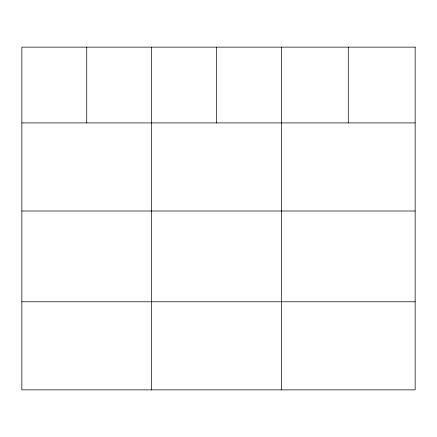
<?xml version="1.0" encoding="UTF-8"?>
<svg xmlns="http://www.w3.org/2000/svg" width="437" height="437" viewBox="0 0 437 437"><rect width="100%" height="100%" fill="white"/><g stroke="black" fill="none" stroke-linecap="round" stroke-linejoin="round"><path stroke-width="0.66" d="M21.85 122.912L415.15 122.912M21.85 211.005L415.15 211.005M21.85 301.77L415.15 301.77M348.289 47.136L348.289 122.912M281.428 47.136L281.428 389.864M216.534 47.136L216.534 122.912M151.639 47.136L151.639 389.864M86.745 47.136L86.745 122.912M415.15 47.136L21.85 47.136L21.85 389.864L415.15 389.864L415.15 47.136"/></g></svg>
